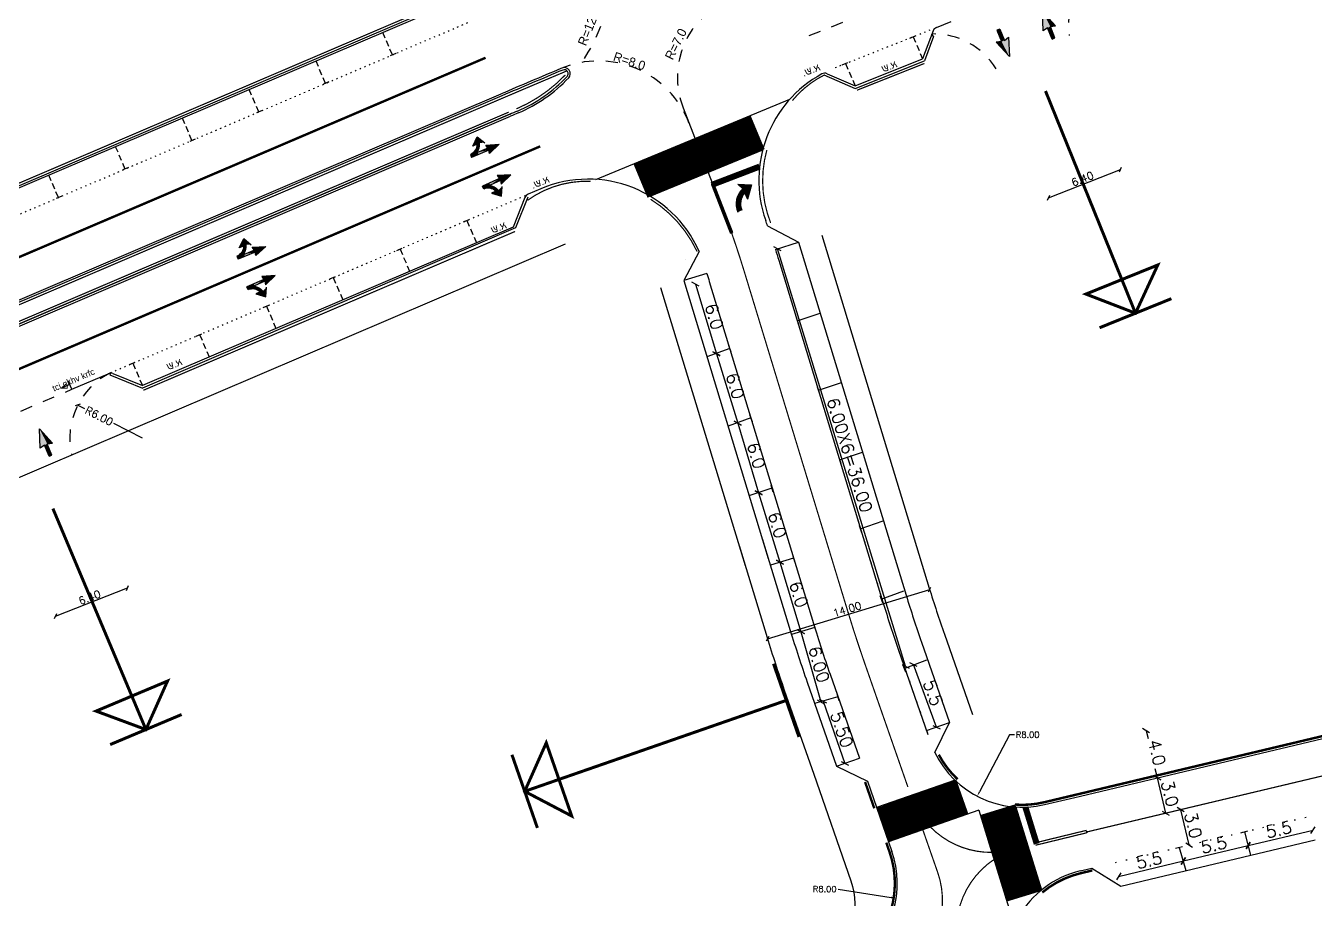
# Model space of a CAD drawing. Extents: x 183304 to 184528, y 666784 to 667526.
# Drawn here: x 184120 to 184226.5, y 667130.2 to 667202.4 of the extents above; entities that cross this region are included whole.
import ezdxf
from ezdxf.enums import TextEntityAlignment as Align

# ---------------------------------------------------------------- set-up
doc = ezdxf.new("R2010")
doc.units = 0
for name, pattern in [('1-1', [2, 1, -1]), ('DASHED', [0.75, 0.5, -0.25]), ('DOT2', [3.175, 0, -3.175]), ('zeva05_05', [1, 0.5, -0.5])]:
    doc.linetypes.add(name, pattern=pattern)
for name, color, linetype in [('816', 7, '1-1'), ('817', 140, '1-1'), ('818', 10, '1-1'), ('D-15', 20, '1-1'), ('D-D13', 7, 'Continuous'), ('D-Dim', 7, 'Continuous'), ('D-EV-INSIDE', 2, 'Continuous'), ('D-ev.sov.m', 1, '1-1'), ('d-gova', 152, 'Continuous'), ('d-han', 115, 'Continuous'), ('D-Kav-Parking', 9, 'DOT2'), ('D-MAAVAR', 7, 'Continuous'), ('D-Midraha', 220, 'Continuous'), ('D-Nativ', 7, '1-1'), ('D-Parking', 123, 'DASHED'), ('D-Road', 7, 'Continuous'), ('D-SEVA', 7, 'Continuous'), ('D-TEXT', 7, 'Continuous'), ('TR-TXT', 2, 'Continuous'), ('ZEVA-811', 8, 'zeva05_05')]:
    doc.layers.add(name, color=color, linetype=linetype)
doc.styles.add('0-Techno', font='0-techno')
doc.styles.add('DDIM', font='heb.shx')
doc.styles.add('mirym', font='mirym.shx')
doc.styles.add('r', font='romand')
doc.styles.add('ROMAND', font='romand')
doc.dimstyles.new('DDIM', dxfattribs={"dimscale": 1.35, "dimtxt": 0.75, "dimasz": 0.35, "dimexe": 0, "dimexo": 0.5, "dimgap": 0.15, "dimtad": 1, "dimdec": 1, "dimzin": 0, "dimdsep": 46, "dimtxsty": 'ROMAND', "dimblk1": 'OBLIQUE', "dimblk2": 'OBLIQUE', "dimsah": 1, "dimcen": 0.5, "dimse1": 1, "dimse2": 1, "dimadec": 0, "dimazin": 0, "dimtfac": 0.75, "dimtdec": 1, "dimtmove": 2, "dimatfit": 3, "dimldrblk": 'OBLIQUE', "dimfxl": 1, "dimtolj": 1, "dimtzin": 0, "dimarcsym": 0})
doc.dimstyles.new('RAD', dxfattribs={"dimtxt": 0.5, "dimasz": 0.4, "dimexe": 0.1, "dimexo": 0, "dimgap": 0.1, "dimtad": 1, "dimtih": 1, "dimtoh": 1, "dimzin": 0, "dimdsep": 46, "dimtxsty": 'r', "dimcen": 0.1, "dimdle": 0.3, "dimadec": 0, "dimazin": 0, "dimtfac": 0.466667, "dimtofl": 0, "dimtmove": 1, "dimatfit": 3, "dimfxl": 1, "dimtolj": 1, "dimtzin": 0, "dimarcsym": 0})
doc.dimstyles.new('tik', dxfattribs={"dimscale": 1.25, "dimtxt": 0.5, "dimasz": 0.25, "dimexe": 0, "dimexo": 0, "dimgap": 0.09, "dimtad": 1, "dimzin": 0, "dimdsep": 46, "dimtxsty": 'r', "dimblk1": 'OBLIQUE', "dimblk2": 'OBLIQUE', "dimsah": 1, "dimcen": 0.09, "dimse1": 1, "dimse2": 1, "dimclrd": 256, "dimclrt": 256, "dimadec": 0, "dimazin": 0, "dimtfac": 1, "dimtix": 1, "dimtmove": 2, "dimatfit": 3, "dimldrblk": 'OBLIQUE', "dimfxl": 1, "dimtolj": 1, "dimtzin": 0, "dimarcsym": 0})

# ---------------------------------------------------------------- blocks, each defined once
blk = doc.blocks.new('pk1')
for p, q in [((-0.3, 2), (0.3, 2)), ((0, 2), (0, 0))]:
    blk.add_line(p, q)
blk = doc.blocks.new('dd-13srr')
at = {"layer": 'D-D13'}
for p, q in [((0, 0), (-0.55, -1.5)), ((0.55, -1.5), (0, 0)), ((-0.55, -1.5), (-0.13, -1.4)), ((-0.13, -1.4), (-0.13, -3.6)), ((0.12, -1.4), (0.55, -1.5)), ((0.12, -1.4), (0.12, -2.72)), ((1.85, -2.02), (0.85, -1.5)), ((1.05, -2.95), (1.85, -2.02)), ((1.05, -2.4), (1.05, -2.95)), ((0.25, -3.6), (-0.13, -3.6))]:
    blk.add_line(p, q, dxfattribs=at)
blk.add_arc((1.55, -3.6), 1.3, 112.6199, 180, dxfattribs=at)
for points in [[(-0.13, -1.4), (-0.55, -1.5), (0, 0)], [(-0.13, -1.4), (0, 0), (0.12, -1.4)], [(0.12, -1.4), (0.55, -1.5), (0, 0)], [(-0.13, -3.6), (-0.13, -1.4), (0.12, -2.72)], [(0.12, -1.4), (0.12, -2.72), (-0.13, -1.4)], [(1.05, -2.02), (0.85, -1.5), (1.85, -2.02)], [(-0.13, -3.07), (-0.13, -2.72), (0.12, -2.72)], [(-0.13, -3.07), (0, -2.89), (0.01, -2.94)], [(-0.13, -3.07), (-0.05, -3.1), (0.01, -2.94)], [(-0.06, -3.13), (0.31, -3.21), (-0.01, -2.99)], [(-0.01, -2.99), (0.36, -3.08), (0.04, -2.87)], [(0.31, -3.21), (-0.01, -2.99), (0.36, -3.08)], [(0, -2.89), (0.06, -2.84), (0.12, -2.72)], [(0.01, -2.94), (0, -2.89), (0.06, -2.84)], [(0.04, -2.87), (0.42, -2.96), (0.12, -2.74)], [(0.36, -3.08), (0.04, -2.87), (0.42, -2.96)], [(0.12, -2.72), (0.13, -2.72), (0.06, -2.84)], [(0.12, -2.74), (0.49, -2.84), (0.23, -2.58)], [(0.42, -2.96), (0.12, -2.74), (0.49, -2.84)], [(0.23, -2.58), (0.58, -2.74), (0.34, -2.45)], [(0.49, -2.84), (0.23, -2.58), (0.58, -2.74)], [(0.34, -2.45), (0.69, -2.63), (0.49, -2.31)], [(0.58, -2.74), (0.34, -2.45), (0.69, -2.63)], [(0.49, -2.31), (0.78, -2.55), (0.61, -2.23)], [(0.69, -2.63), (0.49, -2.31), (0.78, -2.55)], [(0.61, -2.23), (0.87, -2.49), (0.73, -2.15)], [(0.78, -2.55), (0.61, -2.23), (0.87, -2.49)], [(0.73, -2.15), (0.98, -2.43), (0.89, -2.08)], [(0.87, -2.49), (0.73, -2.15), (0.98, -2.43)], [(0.89, -2.08), (1.05, -2.4), (0.97, -2.05)], [(0.98, -2.43), (0.89, -2.08), (1.05, -2.4)], [(0.97, -2.05), (1.05, -2.4), (1.05, -2.02)], [(1.05, -2.4), (1.85, -2.02), (1.05, -2.02)], [(1.05, -2.4), (1.05, -2.95), (1.85, -2.02)], [(-0.13, -3.07), (-0.05, -3.1), (-0.13, -3.26)], [(-0.1, -3.29), (-0.13, -3.26), (-0.05, -3.1)], [(-0.13, -3.37), (-0.1, -3.29), (-0.13, -3.26)], [(-0.13, -3.6), (-0.13, -3.37), (-0.1, -3.29)], [(-0.13, -3.6), (0.25, -3.5), (-0.12, -3.46)], [(-0.12, -3.46), (0.27, -3.4), (-0.1, -3.34)], [(0.25, -3.5), (-0.12, -3.46), (0.27, -3.4)], [(0.25, -3.6), (-0.13, -3.6), (0.25, -3.5)], [(-0.1, -3.34), (0.28, -3.31), (-0.08, -3.24)], [(0.27, -3.4), (-0.1, -3.34), (0.28, -3.31)], [(-0.08, -3.24), (0.31, -3.21), (-0.06, -3.13)], [(0.28, -3.31), (-0.08, -3.24), (0.31, -3.21)]]:
    blk.add_solid(points, dxfattribs=at)
blk = doc.blocks.new('DD-13SS')
at = {"layer": 'D-D13'}
for p, q in [((-0.55, -1.5), (0, 0)), ((0, 0), (0.55, -1.5)), ((-0.125, -1.4), (-0.55, -1.5)), ((-0.125, -2.4), (-0.125, -1.4)), ((0.125, -1.4), (0.55, -1.5)), ((0.125, -2.4), (0.125, -1.4)), ((-0.125, -2.4), (0.125, -2.4))]:
    blk.add_line(p, q, dxfattribs=at)
for points in [[(-0.125, -1.4), (-0.55, -1.5), (0, 0)], [(0.125, -1.4), (0, 0), (-0.125, -1.4)], [(0.55, -1.5), (0, 0), (0.125, -1.4)], [(-0.125, -2.4), (0.125, -1.4), (-0.125, -1.4)], [(0.125, -1.4), (-0.125, -2.4), (0.125, -2.4)]]:
    blk.add_solid(points, dxfattribs=at)
blk = doc.blocks.new('_Oblique')
at = {"color": 0, "linetype": 'ByBlock', "lineweight": -2}
blk.add_line((-0.5, -0.5), (0.5, 0.5), dxfattribs=at)
blk = doc.blocks.new('*D341')
at = {"layer": 'D-Dim', "lineweight": -2, "transparency": 16777216}
blk.add_line((184181.31, 667151.75), (184194.7, 667155.82), dxfattribs=at)
at = {"layer": 'DEFPOINTS', "color": 0, "transparency": 16777216}
for p in [(184193.97, 667158.22), (184194.7, 667155.82), (184180.58, 667154.14)]:
    blk.add_point(p, dxfattribs=at)
at = {"layer": 'D-Dim', "lineweight": -2, "transparency": 16777216, "xscale": 0.3125, "yscale": 0.3125, "zscale": 0.3125}
for p, rotation in [((184194.7, 667155.82), 16.91632841104565), ((184181.31, 667151.75), 196.9163284110457)]:
    blk.add_blockref('_Oblique', p, dxfattribs=dict(at, rotation=rotation))
at = {"layer": 'D-Dim', "transparency": 16777216, "insert": (184187.88, 667154.19), "char_height": 0.625, "attachment_point": 5, "rotation": 16.9163, "style": 'r'}
blk.add_mtext('\\A1;14.00', dxfattribs=at)
blk = doc.blocks.new('*D418')
at = {"layer": 'D-Dim', "color": 0, "lineweight": -2, "transparency": 16777216}
blk.add_line((184187.13, 667131.08), (184191.53, 667130.39), dxfattribs=at)
at = {"layer": 'D-Dim', "color": 0, "transparency": 16777216}
blk.add_solid([(184191.54, 667130.45), (184191.52, 667130.32), (184191.93, 667130.33)], dxfattribs=at)
at = {"layer": 'DEFPOINTS', "color": 0, "transparency": 16777216}
for p in [(184184.02, 667131.56), (184191.93, 667130.33)]:
    blk.add_point(p, dxfattribs=at)
at = {"layer": 'D-Dim', "color": 0, "transparency": 16777216, "insert": (184186.03, 667131.08), "char_height": 0.5, "attachment_point": 5, "style": 'r'}
blk.add_mtext('\\A1;R8.00', dxfattribs=at)
blk = doc.blocks.new('*D344')
at = {"layer": 'D-Dim', "color": 0, "lineweight": -2, "transparency": 16777216}
for p, q in [((184201.29, 667143.83), (184198.81, 667139.11)), ((184201.69, 667143.83), (184201.29, 667143.83))]:
    blk.add_line(p, q, dxfattribs=at)
at = {"layer": 'D-Dim', "color": 0, "transparency": 16777216}
blk.add_solid([(184198.75, 667139.14), (184198.87, 667139.08), (184198.62, 667138.75)], dxfattribs=at)
at = {"layer": 'DEFPOINTS', "color": 0, "transparency": 16777216}
for p in [(184202.34, 667145.84), (184198.62, 667138.75)]:
    blk.add_point(p, dxfattribs=at)
at = {"layer": 'D-Dim', "color": 0, "transparency": 16777216, "insert": (184202.79, 667143.83), "char_height": 0.5, "attachment_point": 5, "style": 'r'}
blk.add_mtext('\\A1;R8.00', dxfattribs=at)
blk = doc.blocks.new('*D348')
at = {"layer": 'D-Dim', "color": 0, "lineweight": -2, "transparency": 16777216}
blk.add_line((184210.3, 667132.13), (184215.65, 667133.4), dxfattribs=at)
at = {"layer": 'DEFPOINTS', "color": 0, "transparency": 16777216}
for p in [(184215.65, 667133.4), (184215.84, 667132.6), (184210.49, 667131.33)]:
    blk.add_point(p, dxfattribs=at)
at = {"layer": 'D-Dim', "color": 0, "lineweight": -2, "transparency": 16777216, "xscale": 0.4725, "yscale": 0.4725, "zscale": 0.4725}
for p, rotation in [((184215.65, 667133.4), 13.37444046250318), ((184210.3, 667132.13), 193.3744404625031)]:
    blk.add_blockref('_Oblique', p, dxfattribs=dict(at, rotation=rotation))
at = {"layer": 'D-Dim', "color": 0, "transparency": 16777216, "insert": (184212.81, 667133.46), "char_height": 1.012, "attachment_point": 5, "rotation": 13.3744, "style": 'ROMAND'}
blk.add_mtext('\\A1;5.5', dxfattribs=at)
blk = doc.blocks.new('*D349')
at = {"layer": 'D-Dim', "color": 0, "lineweight": -2, "transparency": 16777216}
blk.add_line((184215.65, 667133.4), (184221, 667134.68), dxfattribs=at)
at = {"layer": 'DEFPOINTS', "color": 0, "transparency": 16777216}
for p in [(184221, 667134.68), (184221, 667134.68), (184215.84, 667132.6)]:
    blk.add_point(p, dxfattribs=at)
at = {"layer": 'D-Dim', "color": 0, "lineweight": -2, "transparency": 16777216, "xscale": 0.4725, "yscale": 0.4725, "zscale": 0.4725}
for p, rotation in [((184221, 667134.68), 13.37444046180808), ((184215.65, 667133.4), 193.3744404618081)]:
    blk.add_blockref('_Oblique', p, dxfattribs=dict(at, rotation=rotation))
at = {"layer": 'D-Dim', "color": 0, "transparency": 16777216, "insert": (184218.17, 667134.73), "char_height": 1.012, "attachment_point": 5, "rotation": 13.3744, "style": 'ROMAND'}
blk.add_mtext('\\A1;5.5', dxfattribs=at)
blk = doc.blocks.new('*D350')
at = {"layer": 'D-Dim', "color": 0, "lineweight": -2, "transparency": 16777216}
blk.add_line((184221, 667134.68), (184226.36, 667135.95), dxfattribs=at)
at = {"layer": 'DEFPOINTS', "color": 0, "transparency": 16777216}
for p in [(184226.36, 667135.95), (184226.36, 667135.95), (184221, 667134.68)]:
    blk.add_point(p, dxfattribs=at)
at = {"layer": 'D-Dim', "color": 0, "lineweight": -2, "transparency": 16777216, "xscale": 0.4725, "yscale": 0.4725, "zscale": 0.4725}
for p, rotation in [((184226.36, 667135.95), 13.37444046180808), ((184221, 667134.68), 193.3744404618081)]:
    blk.add_blockref('_Oblique', p, dxfattribs=dict(at, rotation=rotation))
at = {"layer": 'D-Dim', "color": 0, "transparency": 16777216, "insert": (184223.52, 667136), "char_height": 1.012, "attachment_point": 5, "rotation": 13.3744, "style": 'ROMAND'}
blk.add_mtext('\\A1;5.5', dxfattribs=at)
blk = doc.blocks.new('*D351')
at = {"layer": 'D-Dim', "color": 0, "lineweight": -2, "transparency": 16777216}
blk.add_line((184216.13, 667134.73), (184215.43, 667137.64), dxfattribs=at)
at = {"layer": 'DEFPOINTS', "color": 0, "transparency": 16777216}
for p in [(184214.69, 667137.47), (184215.43, 667137.64), (184215.38, 667134.55)]:
    blk.add_point(p, dxfattribs=at)
at = {"layer": 'D-Dim', "color": 0, "lineweight": -2, "transparency": 16777216, "xscale": 0.4725, "yscale": 0.4725, "zscale": 0.4725}
for p, rotation in [((184215.43, 667137.64), 103.3744404621938), ((184216.13, 667134.73), 283.3744404621938)]:
    blk.add_blockref('_Oblique', p, dxfattribs=dict(at, rotation=rotation))
at = {"layer": 'D-Dim', "color": 0, "transparency": 16777216, "insert": (184216.47, 667136.35), "char_height": 1.012, "attachment_point": 5, "rotation": 283.3744, "style": 'ROMAND'}
blk.add_mtext('\\A1;3.0', dxfattribs=at)
blk = doc.blocks.new('*D420')
at = {"layer": 'D-Dim', "color": 0, "lineweight": -2, "transparency": 16777216}
blk.add_line((184214.19, 667137.35), (184213.5, 667140.27), dxfattribs=at)
at = {"layer": 'DEFPOINTS', "color": 0, "transparency": 16777216}
for p in [(184213.5, 667140.27), (184213.5, 667140.27), (184217.73, 667138.19)]:
    blk.add_point(p, dxfattribs=at)
at = {"layer": 'D-Dim', "color": 0, "lineweight": -2, "transparency": 16777216, "xscale": 0.4725, "yscale": 0.4725, "zscale": 0.4725}
for p, rotation in [((184213.5, 667140.27), 103.3744404621938), ((184214.19, 667137.35), 283.3744404621938)]:
    blk.add_blockref('_Oblique', p, dxfattribs=dict(at, rotation=rotation))
at = {"layer": 'D-Dim', "color": 0, "transparency": 16777216, "insert": (184214.54, 667138.97), "char_height": 1.012, "attachment_point": 5, "rotation": 283.3744, "style": 'ROMAND'}
blk.add_mtext('\\A1;3.0', dxfattribs=at)
blk = doc.blocks.new('*D353')
at = {"layer": 'D-Dim', "color": 0, "lineweight": -2, "transparency": 16777216}
for p, q in [((184387.57, 667151.14), (184384.86, 667147.53)), ((184390.62, 667151.14), (184387.57, 667151.14)), ((184201.61, 666903.15), (184201.81, 666903.15)), ((184201.71, 666903.05), (184201.71, 666903.25))]:
    blk.add_line(p, q, dxfattribs=at)
at = {"layer": 'D-Dim', "color": 0, "transparency": 16777216}
blk.add_solid([(184384.81, 667147.57), (184384.92, 667147.49), (184384.62, 667147.21)], dxfattribs=at)
at = {"layer": 'DEFPOINTS', "color": 0, "transparency": 16777216}
for p in [(184384.62, 667147.21), (184201.71, 666903.15)]:
    blk.add_point(p, dxfattribs=at)
at = {"layer": 'D-Dim', "color": 0, "transparency": 16777216, "insert": (184389.15, 667151.49), "char_height": 0.5, "attachment_point": 5, "style": 'r'}
blk.add_mtext('\\A1;R305.00', dxfattribs=at)
blk = doc.blocks.new('*D428')
at = {"layer": 'D-Dim', "color": 0, "lineweight": -2, "transparency": 16777216}
blk.add_line((184178.85, 667169.56), (184180.56, 667163.81), dxfattribs=at)
at = {"layer": 'DEFPOINTS', "color": 0, "transparency": 16777216}
for p in [(184178.05, 667169.32), (184179.76, 667163.57), (184180.56, 667163.81)]:
    blk.add_point(p, dxfattribs=at)
at = {"layer": 'D-Dim', "color": 0, "lineweight": -2, "transparency": 16777216, "xscale": 0.4725, "yscale": 0.4725, "zscale": 0.4725}
for p, rotation in [((184178.85, 667169.56), 106.6076306896339), ((184180.56, 667163.81), 286.6076306896339)]:
    blk.add_blockref('_Oblique', p, dxfattribs=dict(at, rotation=rotation))
at = {"layer": 'D-Dim', "color": 0, "transparency": 16777216, "insert": (184180.38, 667166.89), "char_height": 1.012, "attachment_point": 5, "rotation": 286.6076, "style": 'ROMAND'}
blk.add_mtext('\\A1;6.0', dxfattribs=at)
blk = doc.blocks.new('*D429')
at = {"layer": 'D-Dim', "color": 0, "lineweight": -2, "transparency": 16777216}
blk.add_line((184180.57, 667163.82), (184182.32, 667158.08), dxfattribs=at)
at = {"layer": 'DEFPOINTS', "color": 0, "transparency": 16777216}
for p in [(184179.76, 667163.57), (184181.51, 667157.83), (184182.32, 667158.08)]:
    blk.add_point(p, dxfattribs=at)
at = {"layer": 'D-Dim', "color": 0, "lineweight": -2, "transparency": 16777216, "xscale": 0.4725, "yscale": 0.4725, "zscale": 0.4725}
for p, rotation in [((184180.57, 667163.82), 106.9366059755781), ((184182.32, 667158.08), 286.9366059755781)]:
    blk.add_blockref('_Oblique', p, dxfattribs=dict(at, rotation=rotation))
at = {"layer": 'D-Dim', "color": 0, "transparency": 16777216, "insert": (184182.12, 667161.15), "char_height": 1.012, "attachment_point": 5, "rotation": 286.9366, "style": 'ROMAND'}
blk.add_mtext('\\A1;6.0', dxfattribs=at)
blk = doc.blocks.new('*D430')
at = {"layer": 'D-Dim', "color": 0, "lineweight": -2, "transparency": 16777216}
blk.add_line((184182.33, 667158.08), (184184.07, 667152.34), dxfattribs=at)
at = {"layer": 'DEFPOINTS', "color": 0, "transparency": 16777216}
for p in [(184181.54, 667157.84), (184183.29, 667152.1), (184184.07, 667152.34)]:
    blk.add_point(p, dxfattribs=at)
at = {"layer": 'D-Dim', "color": 0, "lineweight": -2, "transparency": 16777216, "xscale": 0.4725, "yscale": 0.4725, "zscale": 0.4725}
for p, rotation in [((184182.33, 667158.08), 106.9419293024538), ((184184.07, 667152.34), 286.9419293024538)]:
    blk.add_blockref('_Oblique', p, dxfattribs=dict(at, rotation=rotation))
at = {"layer": 'D-Dim', "color": 0, "transparency": 16777216, "insert": (184183.88, 667155.42), "char_height": 1.012, "attachment_point": 5, "rotation": 286.9419, "style": 'ROMAND'}
blk.add_mtext('\\A1;6.0', dxfattribs=at)
blk = doc.blocks.new('*D369')
at = {"layer": 'D-Dim', "color": 0, "lineweight": -2, "transparency": 16777216}
blk.add_line((184184.06, 667152.33), (184185.7, 667146.55), dxfattribs=at)
at = {"layer": 'DEFPOINTS', "color": 0, "transparency": 16777216}
for p in [(184183.88, 667152.29), (184185.52, 667146.51), (184185.7, 667146.55)]:
    blk.add_point(p, dxfattribs=at)
at = {"layer": 'D-Dim', "color": 0, "lineweight": -2, "transparency": 16777216, "xscale": 0.4725, "yscale": 0.4725, "zscale": 0.4725}
for p, rotation in [((184184.06, 667152.33), 105.845761145993), ((184185.7, 667146.55), 285.8457611459929)]:
    blk.add_blockref('_Oblique', p, dxfattribs=dict(at, rotation=rotation))
at = {"layer": 'D-Dim', "color": 0, "transparency": 16777216, "insert": (184185.56, 667149.64), "char_height": 1.012, "attachment_point": 5, "rotation": 285.8458, "style": 'ROMAND'}
blk.add_mtext('\\A1;6.00', dxfattribs=at)
blk = doc.blocks.new('*D431')
at = {"layer": 'D-Dim', "color": 0, "lineweight": -2, "transparency": 16777216}
blk.add_line((184192.71, 667149.48), (184182.13, 667183.97), dxfattribs=at)
at = {"layer": 'DEFPOINTS', "color": 0, "transparency": 16777216}
for p in [(184182.13, 667183.97), (184183.88, 667184.5), (184194.46, 667150.02)]:
    blk.add_point(p, dxfattribs=at)
at = {"layer": 'D-Dim', "color": 0, "lineweight": -2, "transparency": 16777216, "xscale": 0.4725, "yscale": 0.4725, "zscale": 0.4725}
for p, rotation in [((184182.13, 667183.97), 107.0527326511671), ((184192.71, 667149.48), 287.0527326511672)]:
    blk.add_blockref('_Oblique', p, dxfattribs=dict(at, rotation=rotation))
at = {"layer": 'D-Dim', "color": 0, "transparency": 16777216, "insert": (184188.09, 667166.93), "char_height": 1.0125, "attachment_point": 5, "rotation": 287.0527, "style": 'ROMAND'}
blk.add_mtext('\\A1;6.00X6=36.00', dxfattribs=at)
blk = doc.blocks.new('*D441')
at = {"layer": 'D-Dim', "color": 0, "lineweight": -2, "transparency": 16777216}
blk.add_line((184185.89, 667146.59), (184187.68, 667141.46), dxfattribs=at)
at = {"layer": 'DEFPOINTS', "color": 0, "transparency": 16777216}
for p in [(184186.18, 667146.7), (184187.68, 667141.46), (184187.97, 667141.56)]:
    blk.add_point(p, dxfattribs=at)
at = {"layer": 'D-Dim', "color": 0, "lineweight": -2, "transparency": 16777216, "xscale": 0.4725, "yscale": 0.4725, "zscale": 0.4725}
for p, rotation in [((184185.89, 667146.59), 109.2335563371326), ((184187.68, 667141.46), 289.2335563371326)]:
    blk.add_blockref('_Oblique', p, dxfattribs=dict(at, rotation=rotation))
at = {"layer": 'D-Dim', "color": 0, "transparency": 16777216, "insert": (184187.45, 667144.26), "char_height": 1.012, "attachment_point": 5, "rotation": 289.2336, "style": 'ROMAND'}
blk.add_mtext('\\A1;5.50', dxfattribs=at)
blk = doc.blocks.new('*D442')
at = {"layer": 'D-Dim', "color": 0, "lineweight": -2, "transparency": 16777216}
blk.add_line((184195.25, 667144.45), (184193.37, 667149.62), dxfattribs=at)
at = {"layer": 'DEFPOINTS', "color": 0, "transparency": 16777216}
for p in [(184193.37, 667149.62), (184194.46, 667150.02), (184196.33, 667144.85)]:
    blk.add_point(p, dxfattribs=at)
at = {"layer": 'D-Dim', "color": 0, "lineweight": -2, "transparency": 16777216, "xscale": 0.4725, "yscale": 0.4725, "zscale": 0.4725}
for p, rotation in [((184193.37, 667149.62), 109.9572336467333), ((184195.25, 667144.45), 289.9572336467332)]:
    blk.add_blockref('_Oblique', p, dxfattribs=dict(at, rotation=rotation))
at = {"layer": 'D-Dim', "color": 0, "transparency": 16777216, "insert": (184194.98, 667147.28), "char_height": 1.012, "attachment_point": 5, "rotation": 289.9572, "style": 'ROMAND'}
blk.add_mtext('\\A1;5.5', dxfattribs=at)
blk = doc.blocks.new('*D416')
at = {"layer": 'D-Dim', "color": 0, "lineweight": -2, "transparency": 16777216}
for p, q in [((184212.57, 667144.16), (184212.73, 667143.51)), ((184213.5, 667140.27), (184213.32, 667141))]:
    blk.add_line(p, q, dxfattribs=at)
at = {"layer": 'DEFPOINTS', "color": 0, "transparency": 16777216}
for p in [(184212.54, 667144.15), (184212.57, 667144.16), (184213.46, 667140.26)]:
    blk.add_point(p, dxfattribs=at)
at = {"layer": 'D-Dim', "color": 0, "lineweight": -2, "transparency": 16777216, "xscale": 0.4725, "yscale": 0.4725, "zscale": 0.4725}
for p, rotation in [((184212.57, 667144.16), 103.3744404622137), ((184213.5, 667140.27), 283.3744404622136)]:
    blk.add_blockref('_Oblique', p, dxfattribs=dict(at, rotation=rotation))
at = {"layer": 'D-Dim', "color": 0, "transparency": 16777216, "insert": (184213.47, 667142.36), "char_height": 1.012, "attachment_point": 5, "rotation": 283.3744, "style": 'ROMAND'}
blk.add_mtext('\\A1;4.0', dxfattribs=at)
blk = doc.blocks.new('*D472')
at = {"layer": 'D-Dim', "lineweight": -2, "transparency": 16777216}
blk.add_line((184122.49, 667153.61), (184128.45, 667155.95), dxfattribs=at)
at = {"layer": 'DEFPOINTS', "color": 0, "transparency": 16777216}
for p in [(184128.45, 667155.95), (184128.45, 667155.95), (184122.49, 667153.61)]:
    blk.add_point(p, dxfattribs=at)
at = {"layer": 'D-Dim', "lineweight": -2, "transparency": 16777216, "xscale": 0.3125, "yscale": 0.3125, "zscale": 0.3125}
for p, rotation in [((184128.45, 667155.95), 21.4994942068436), ((184122.49, 667153.61), 201.4994942068436)]:
    blk.add_blockref('_Oblique', p, dxfattribs=dict(at, rotation=rotation))
at = {"layer": 'D-Dim', "transparency": 16777216, "insert": (184125.32, 667155.17), "char_height": 0.625, "attachment_point": 5, "rotation": 21.4995, "style": 'r'}
blk.add_mtext('\\A1;6.40', dxfattribs=at)
blk = doc.blocks.new('*D474')
at = {"layer": 'D-Dim', "lineweight": -2, "transparency": 16777216}
blk.add_line((184204.5, 667188.17), (184210.45, 667190.52), dxfattribs=at)
at = {"layer": 'DEFPOINTS', "color": 0, "transparency": 16777216}
for p in [(184210.45, 667190.52), (184210.45, 667190.52), (184204.5, 667188.17)]:
    blk.add_point(p, dxfattribs=at)
at = {"layer": 'D-Dim', "lineweight": -2, "transparency": 16777216, "xscale": 0.3125, "yscale": 0.3125, "zscale": 0.3125}
for p, rotation in [((184210.45, 667190.52), 21.4994942068436), ((184204.5, 667188.17), 201.4994942068436)]:
    blk.add_blockref('_Oblique', p, dxfattribs=dict(at, rotation=rotation))
at = {"layer": 'D-Dim', "transparency": 16777216, "insert": (184207.32, 667189.74), "char_height": 0.625, "attachment_point": 5, "rotation": 21.4995, "style": 'r'}
blk.add_mtext('\\A1;6.40', dxfattribs=at)
blk = doc.blocks.new('*D481')
at = {"layer": 'D-Dim', "lineweight": -2, "transparency": 16777216}
for p, q in [((184124.34, 667171.06), (184124.9, 667170.77)), ((184129.68, 667168.33), (184127.33, 667169.53))]:
    blk.add_line(p, q, dxfattribs=at)
at = {"layer": 'DEFPOINTS', "color": 0, "transparency": 16777216}
for p in [(184124.34, 667171.06), (184129.68, 667168.33)]:
    blk.add_point(p, dxfattribs=at)
at = {"layer": 'D-Dim', "lineweight": -2, "transparency": 16777216, "xscale": 0.3125, "yscale": 0.3125, "zscale": 0.3125, "rotation": 153.0031338435498}
blk.add_blockref('_Oblique', (184124.34, 667171.06), dxfattribs=at)
at = {"layer": 'D-Dim', "transparency": 16777216, "insert": (184126.11, 667170.15), "char_height": 0.625, "attachment_point": 5, "rotation": 333.0031, "style": 'r'}
blk.add_mtext('\\A1;R6.00', dxfattribs=at)
blk = doc.blocks.new('DD-13RR')
at = {"layer": 'D-D13'}
for p, q in [((0, 0), (0.2, -0.52)), ((0, 0), (1, -0.53)), ((1, -0.53), (0.2, -1.45)), ((0.2, -0.9), (0.2, -1.45))]:
    blk.add_line(p, q, dxfattribs=at)
for centre, radius, start in [((0.68, -2.1), 1.65, 106.731), ((0.7, -2.1), 1.3, 112.6199)]:
    blk.add_arc(centre, radius, start, 180, dxfattribs=at)
for points in [[(0.2, -0.52), (0, 0), (1, -0.53)], [(-0.62, -1.08), (-0.27, -1.24), (-0.51, -0.95)], [(-0.51, -0.95), (-0.16, -1.13), (-0.36, -0.81)], [(-0.27, -1.24), (-0.51, -0.95), (-0.16, -1.13)], [(-0.36, -0.81), (-0.07, -1.05), (-0.24, -0.73)], [(-0.16, -1.13), (-0.36, -0.81), (-0.07, -1.05)], [(-0.24, -0.73), (0.02, -0.99), (-0.12, -0.65)], [(-0.07, -1.05), (-0.24, -0.73), (0.02, -0.99)], [(-0.12, -0.65), (0.13, -0.93), (0.04, -0.58)], [(0.02, -0.99), (-0.12, -0.65), (0.13, -0.93)], [(0.04, -0.58), (0.2, -0.9), (0.12, -0.55)], [(0.13, -0.93), (0.04, -0.58), (0.2, -0.9)], [(0.12, -0.55), (0.2, -0.9), (0.2, -0.52)], [(0.2, -0.9), (1, -0.53), (0.2, -0.52)], [(0.2, -0.9), (0.2, -1.45), (1, -0.53)], [(-0.97, -1.96), (-0.58, -1.9), (-0.95, -1.84)], [(-0.6, -2), (-0.97, -1.96), (-0.58, -1.9)], [(-0.97, -2.1), (-0.6, -2), (-0.97, -1.96)], [(-0.6, -2.1), (-0.97, -2.1), (-0.6, -2)], [(-0.95, -1.84), (-0.57, -1.81), (-0.93, -1.74)], [(-0.58, -1.9), (-0.95, -1.84), (-0.57, -1.81)], [(-0.93, -1.74), (-0.54, -1.71), (-0.91, -1.63)], [(-0.57, -1.81), (-0.93, -1.74), (-0.54, -1.71)], [(-0.91, -1.63), (-0.54, -1.71), (-0.86, -1.49)], [(-0.86, -1.49), (-0.49, -1.58), (-0.81, -1.37)], [(-0.54, -1.71), (-0.86, -1.49), (-0.49, -1.58)], [(-0.81, -1.37), (-0.43, -1.46), (-0.73, -1.24)], [(-0.49, -1.58), (-0.81, -1.37), (-0.43, -1.46)], [(-0.73, -1.24), (-0.36, -1.34), (-0.62, -1.08)], [(-0.43, -1.46), (-0.73, -1.24), (-0.36, -1.34)], [(-0.36, -1.34), (-0.62, -1.08), (-0.27, -1.24)]]:
    blk.add_solid(points, dxfattribs=at)
blk = doc.blocks.new('*D529')
at = {"layer": 'D-Dim', "lineweight": -2, "transparency": 16777216}
blk.add_line((184204.5, 667188.17), (184210.45, 667190.52), dxfattribs=at)
at = {"layer": 'DEFPOINTS', "color": 0, "transparency": 16777216}
for p in [(184210.45, 667190.52), (184210.45, 667190.52), (184204.5, 667188.17)]:
    blk.add_point(p, dxfattribs=at)
at = {"layer": 'D-Dim', "lineweight": -2, "transparency": 16777216, "xscale": 0.3125, "yscale": 0.3125, "zscale": 0.3125}
for p, rotation in [((184210.45, 667190.52), 21.49949420674812), ((184204.5, 667188.17), 201.4994942067481)]:
    blk.add_blockref('_Oblique', p, dxfattribs=dict(at, rotation=rotation))
at = {"layer": 'D-Dim', "transparency": 16777216, "insert": (184207.32, 667189.74), "char_height": 0.625, "attachment_point": 5, "rotation": 21.4995, "style": 'r'}
blk.add_mtext('\\A1;6.40', dxfattribs=at)
blk = doc.blocks.new('*D540')
at = {"layer": 'D-Dim', "color": 0, "lineweight": -2, "transparency": 16777216}
blk.add_line((184175.36, 667181.04), (184177.08, 667175.29), dxfattribs=at)
at = {"layer": 'DEFPOINTS', "color": 0, "transparency": 16777216}
for p in [(184174.57, 667180.8), (184177.08, 667175.29), (184176.28, 667175.05)]:
    blk.add_point(p, dxfattribs=at)
at = {"layer": 'D-Dim', "color": 0, "lineweight": -2, "transparency": 16777216, "xscale": 0.4725, "yscale": 0.4725, "zscale": 0.4725}
for p, rotation in [((184175.36, 667181.04), 106.6076306896339), ((184177.08, 667175.29), 286.6076306896339)]:
    blk.add_blockref('_Oblique', p, dxfattribs=dict(at, rotation=rotation))
at = {"layer": 'D-Dim', "color": 0, "transparency": 16777216, "insert": (184176.9, 667178.37), "char_height": 1.012, "attachment_point": 5, "rotation": 286.6076, "style": 'ROMAND'}
blk.add_mtext('\\A1;6.0', dxfattribs=at)
blk = doc.blocks.new('*D539')
at = {"layer": 'D-Dim', "color": 0, "lineweight": -2, "transparency": 16777216}
blk.add_line((184177.09, 667175.3), (184178.84, 667169.56), dxfattribs=at)
at = {"layer": 'DEFPOINTS', "color": 0, "transparency": 16777216}
for p in [(184176.28, 667175.05), (184178.03, 667169.31), (184178.84, 667169.56)]:
    blk.add_point(p, dxfattribs=at)
at = {"layer": 'D-Dim', "color": 0, "lineweight": -2, "transparency": 16777216, "xscale": 0.4725, "yscale": 0.4725, "zscale": 0.4725}
for p, rotation in [((184177.09, 667175.3), 106.9366059755781), ((184178.84, 667169.56), 286.9366059755781)]:
    blk.add_blockref('_Oblique', p, dxfattribs=dict(at, rotation=rotation))
at = {"layer": 'D-Dim', "color": 0, "transparency": 16777216, "insert": (184178.64, 667172.64), "char_height": 1.012, "attachment_point": 5, "rotation": 286.9366, "style": 'ROMAND'}
blk.add_mtext('\\A1;6.0', dxfattribs=at)
blk = doc.blocks.new('degel')
for p, q in [((0, 1.5), (0, 0)), ((0, 0.75), (1.5, 0.75)), ((1.5, 0.75), (0.56, 1.09)), ((1.5, 0.75), (0.56, 0.41))]:
    blk.add_line(p, q)

msp = doc.modelspace()

# ---------------------------------------------------------------- linework, layer by layer
at = {"layer": '816', "const_width": 0.1}
for points in [[(184164.75, 667198.668, 0.0014407), (184159.441, 667196.417), (184042.715, 667146.53)], [(184160.572, 667195.53, 0.1025474), (184164.615, 667198.341)]]:
    msp.add_lwpolyline(points, format="xyb", dxfattribs=at)
msp.add_lwpolyline([(184159.936, 667195.258), (184043.21, 667145.371)], dxfattribs=at)
at = {"layer": '817', "const_width": 0.1}
for points in [[(184155.049, 667204.589), (184055.244, 667161.933)], [(184188.689, 667197.063), (184194.265, 667199.278)], [(184160.453, 667185.398), (184129.755, 667172.279)]]:
    msp.add_lwpolyline(points, dxfattribs=at)
at = {"layer": '818', "const_width": 0.1}
for points in [[(184186.044, 667198.349, 0.1069338), (184183.355, 667196.209, 0.1056569)], [(184181.249, 667192.128, 0.1630525), (184181.564, 667186.106)], [(184166.687, 667189.541, 0.1678362), (184161.49, 667187.977)], [(184175.494, 667183.732, 0.1439472), (184171.652, 667188.059, 0.1651516)]]:
    msp.add_lwpolyline(points, format="xyb", dxfattribs=at)
at = {"layer": 'D-15', "const_width": 0.2, "flags": 128}
for points in [[(184201.751, 667138.061, 0.0774572), (184204.146, 667138.25), (184206.651, 667138.846), (184245.273, 667148.029, 0.0759375), (184263.13, 667155.265)], [(184195.451, 667142.182, 0.0824445), (184197.003, 667140.152, 0.0824445)], [(184191.112, 667134.919), (184191.386, 667134.132, -0.1826214), (184191.245, 667128.62)], [(184208.131, 667132.619), (184207.178, 667132.393, 0.1156906), (184203.993, 667130.799, 0.1156906)]]:
    msp.add_lwpolyline(points, format="xyb", dxfattribs=at)
msp.add_lwpolyline([(184189.364, 667139.928), (184190.123, 667137.752)], dxfattribs=at)
at = {"layer": 'D-Dim'}
msp.add_line((184195.262, 667202.255), (184196.471, 667202.736), dxfattribs=at)
for centre, radius, start, end in [((184195.446, 667201.79), 0.5, 111.66526, 159.61943), ((184190.588, 667189.639), 10, 118.68082, 199.39539), ((184186.029, 667197.974), 0.5, 66.66313, 118.68082), ((184166.501, 667179.718), 10, 23.75956, 113.14128), ((184127.055, 667173.191), 0.5, 68.14128, 113.14128)]:
    msp.add_arc(centre, radius, start, end, dxfattribs=at)
at = {"layer": 'D-EV-INSIDE'}
for p, q in [((184195.024, 667201.514), (184194.274, 667199.496)), ((184188.538, 667197.218), (184194.274, 667199.496)), ((184185.946, 667198.336), (184188.538, 667197.218)), ((184159.362, 667196.601), (184042.636, 667146.714)), ((184043.289, 667145.187), (184160.014, 667195.075)), ((184160.014, 667195.075), (184043.289, 667145.187)), ((184126.978, 667173.545), (184129.677, 667172.462))]:
    msp.add_line(p, q, dxfattribs=at)
msp.add_lwpolyline([(184163.505, 667211.96, -0.4074536), (184160.366, 667204.44), (184157.694, 667203.305), (184155.051, 667204.372), (184055.398, 667161.782), (184054.337, 667159.153), (184050.136, 667157.358, -0.426964), (184030.432, 667165.763)], format="xyb", dxfattribs=at)
msp.add_lwpolyline([(184161.503, 667188.239), (184160.481, 667185.692), (184129.677, 667172.462)], dxfattribs=at)
for centre, radius, start, end in [((184552.688, 666276.299), 1000.83, 112.828466, 113.14128), ((184164.52, 667198.431), 0.33, 316.52188, 112.82847), ((184155.813, 667206.687), 12.33, 293.10161, 316.52188), ((184552.688, 666276.299), 999.17, 113.101613, 113.14128)]:
    msp.add_arc(centre, radius, start, end, dxfattribs=at)
at = {"layer": 'D-ev.sov.m'}
msp.add_line((184114.127, 667168.209), (184123.843, 667172.362), dxfattribs=at)
for centre, start, end in [((184212.147, 667202.507), 111.66313, 188.94018), ((184195.047, 667195.714), 31.2572, 91.55627), ((184129.683, 667168.333), 116.00338, 193.54721)]:
    msp.add_arc(centre, 6, start, end, dxfattribs=at)
at = {"layer": 'd-gova', "const_width": 0.25, "flags": 128}
for points in [[(184204.264, 667197.001), (184211.695, 667178.648)], [(184208.729, 667177.447), (184214.661, 667179.849)], [(184122.287, 667162.508), (184129.968, 667144.258)], [(184182.852, 667146.666), (184161.25, 667139.153)], [(184127.018, 667143.017), (184132.917, 667145.499)], [(184160.198, 667142.175), (184162.301, 667136.13)]]:
    msp.add_lwpolyline(points, dxfattribs=at)
at = {"layer": 'd-gova', "flags": 128}
for points in [[(184207.603, 667180.228, 0.25, 0.25, 0), (184211.695, 667178.648, 0.25, 0.25, 0), (184213.535, 667182.629, 0.25, 0.25, 0), (184207.603, 667180.228, 0, 0, 0)], [(184125.854, 667145.782, 0.25, 0.25, 0), (184129.968, 667144.258, 0.25, 0.25, 0), (184131.753, 667148.264, 0.25, 0.25, 0), (184125.854, 667145.782, 0, 0, 0)], [(184163.032, 667143.16, 0.25, 0.25, 0), (184161.25, 667139.153, 0.25, 0.25, 0), (184165.134, 667137.116, 0.25, 0.25, 0), (184163.032, 667143.16, 0, 0, 0)]]:
    msp.add_lwpolyline(points, format="xyseb", dxfattribs=at)
at = {"layer": 'd-gova', "const_width": 0.25, "elevation": 10.5, "flags": 128}
msp.add_lwpolyline([(184181.801, 667149.689), (184183.903, 667143.644)], dxfattribs=at)
at = {"layer": 'd-han'}
for p, q in [((184178.246, 667185.247), (184178.433, 667185.319)), ((184181.959, 667183.919), (184183.877, 667184.503)), ((184176.291, 667181.941), (184174.381, 667181.36)), ((184194.444, 667144.188), (184196.332, 667144.847)), ((184187.006, 667141.223), (184188.894, 667141.882))]:
    msp.add_line(p, q, dxfattribs=at)
at = {"layer": 'd-han', "flags": 128}
for points in [[(184181.959, 667183.919, -0.0029171), (184182.239, 667183.016), (184190.84, 667154.771, 0.0100227), (184192.135, 667150.808), (184194.559, 667143.859)], [(184176.291, 667181.941, -0.0023487), (184176.499, 667181.268), (184183.286, 667158.983)], [(184183.286, 667158.983), (184185.101, 667153.023, 0.0100227), (184186.47, 667148.831), (184188.894, 667141.882)]]:
    msp.add_lwpolyline(points, format="xyb", dxfattribs=at)
at = {"layer": 'D-Kav-Parking', "ltscale": 0.1}
for p, q in [((184055.103, 667159.296), (184156.741, 667202.734)), ((184186.897, 667198.933), (184195.055, 667202.174)), ((184127.049, 667173.732), (184161.306, 667188.373))]:
    msp.add_line(p, q, dxfattribs=at)
at = {"layer": 'D-Kav-Parking', "ltscale": 0.25}
for p, q in [((184188.526, 667162.371), (184190.84, 667154.771)), ((184192.135, 667150.808), (184194.559, 667143.859)), ((184210.031, 667133.276), (184226.083, 667137.093))]:
    msp.add_line(p, q, dxfattribs=at)
msp.add_arc((184290.33, 667185.067), 104, 196.93661, 199.23356, dxfattribs=at)
at = {"layer": 'D-MAAVAR'}
for p, q in [((184167.128, 667189.699), (184183.149, 667196.322)), ((184174.336, 667195.604), (184178.339, 667185.283)), ((184171.62, 667188.309), (184180.908, 667192.15)), ((184196.79, 667140.078), (184190.312, 667137.818)), ((184198.758, 667137.587), (184191.3, 667134.985)), ((184198.758, 667137.587), (184201.689, 667128.091)), ((184201.814, 667137.856), (184203.929, 667131.006)), ((184207.635, 667135.929), (184207.682, 667135.734))]:
    msp.add_line(p, q, dxfattribs=at)
at = {"layer": 'D-MAAVAR', "flags": 128}
for points, const_width in [([(184176.694, 667189.245), (184180.651, 667190.761)], 0.5), ([(184176.666, 667189.321), (184178.246, 667185.247)], 0.1), ([(184176.852, 667189.394), (184178.433, 667185.319)], 0.1), ([(184202.603, 667137.843), (184203.537, 667134.816)], 0.5)]:
    msp.add_lwpolyline(points, dxfattribs=dict(at, const_width=const_width))
at = {"layer": 'D-Midraha', "ltscale": 0.5}
msp.add_line((184164.601, 667184.344), (184056.491, 667138.139), dxfattribs=at)
at = {"layer": 'D-Nativ'}
msp.add_line((184184.744, 667201.575), (184279.431, 667239.185), dxfattribs=at)
at = {"layer": 'D-Nativ', "flags": 128}
for points, const_width in [([(184158.018, 667199.746), (184091.133, 667171.16)], 0.2), ([(184227.294, 667140.465), (184207.666, 667135.798)], 0.1)]:
    msp.add_lwpolyline(points, dxfattribs=dict(at, const_width=const_width))
for points, const_width in [([(184162.53, 667192.429, 0.0003197), (184161.358, 667191.93), (184048.002, 667143.483)], 0.2), ([(184178.339, 667185.283, -0.0105965), (184179.369, 667182.142), (184187.971, 667153.897, 0.0100227), (184189.302, 667149.819), (184192.898, 667139.514)], 0.1), ([(184194.133, 667135.973), (184195.362, 667132.45, -0.3431861), (184192.613, 667124.305)], 0.1), ([(184194.771, 667136.196, 0.2035122), (184199.83, 667134.112)], 0.1), ([(184200.011, 667133.526, 0.3280712), (184197.189, 667125.728, 0.0081555), (184199.005, 667119.92, 0.0081555)], 0.1)]:
    msp.add_lwpolyline(points, format="xyb", dxfattribs=dict(at, const_width=const_width))
at = {"layer": 'D-Nativ', "linetype": 'Continuous', "const_width": 0.1, "flags": 128}
for points in [[(184203.389, 667134.895), (184207.635, 667135.929)], [(184203.436, 667134.7), (184207.682, 667135.734)]]:
    msp.add_lwpolyline(points, dxfattribs=at)
at = {"layer": 'D-Nativ'}
for centre, radius, start, end in [((184155.813, 667206.687), 12.5, 326.01631, 10.16467), ((184180.862, 667198.135), 7, 111.96685, 201.20203), ((184167.353, 667191.485), 8, 21.20203, 112.83332)]:
    msp.add_arc(centre, radius, start, end, dxfattribs=at)
at = {"layer": 'D-Road'}
for p, q in [((184155.053, 667204.188), (184055.53, 667161.653)), ((184188.541, 667197.434), (184194.117, 667199.649)), ((184042.569, 667146.87), (184159.295, 667196.757)), ((184043.355, 667145.031), (184160.081, 667194.918)), ((184181.312, 667185.87), (184183.877, 667184.503)), ((184160.296, 667185.766), (184129.674, 667172.679)), ((184175.654, 667183.747), (184174.381, 667181.36)), ((184174.504, 667183.055), (184174.505, 667183.054)), ((184123.843, 667172.362), (184126.859, 667173.651)), ((184127.241, 667173.655), (184129.674, 667172.679)), ((184178.96, 667159.458), (184181.274, 667151.858)), ((184182.693, 667147.513), (184185.117, 667140.565)), ((184207.155, 667138.76), (184245.319, 667147.834)), ((184195.135, 667142.365), (184196.332, 667144.847)), ((184187.006, 667141.223), (184189.553, 667139.994)), ((184206.697, 667138.651), (184207.155, 667138.76)), ((184207.132, 667132.587), (184208.085, 667132.814)), ((184208.085, 667132.814), (184210.493, 667131.331))]:
    msp.add_line(p, q, dxfattribs=at)
at = {"layer": 'D-Road', "ltscale": 0.1}
for p, q in [((184194.978, 667201.965), (184194.117, 667199.649)), ((184195.024, 667201.514), (184194.884, 667201.712)), ((184186.227, 667198.433), (184188.541, 667197.434)), ((184127.052, 667173.731), (184126.978, 667173.545))]:
    msp.add_line(p, q, dxfattribs=at)
at = {"layer": 'D-Road'}
msp.add_lwpolyline([(184162.571, 667188.914), (184161.539, 667188.473, 0.1989124), (184161.272, 667188.199), (184160.296, 667185.766)], format="xyb", dxfattribs=at)
at = {"layer": 'D-Road', "flags": 128}
for points in [[(184185.79, 667185.085), (184194.667, 667155.936, 0.0100227), (184195.911, 667152.125), (184198.221, 667145.506)], [(184183.877, 667184.503), (184192.754, 667155.353, 0.0100227), (184194.023, 667151.467), (184196.332, 667144.847)], [(184180.873, 667160.04), (184183.187, 667152.44, 0.0100227), (184184.581, 667148.172), (184187.006, 667141.223)], [(184185.117, 667140.565), (184188.188, 667131.764, -0.3241561), (184186.166, 667125.02), (184171.094, 667113.5)]]:
    msp.add_lwpolyline(points, format="xyb", dxfattribs=at)
for points in [[(184172.468, 667180.777), (184179.459, 667157.818)], [(184174.381, 667181.36), (184181.372, 667158.4)], [(184189.553, 667139.994), (184191.575, 667134.198)], [(184204.192, 667138.055), (184206.697, 667138.651)], [(184210.493, 667131.331), (184226.546, 667135.147)]]:
    msp.add_lwpolyline(points, dxfattribs=at)
at = {"layer": 'D-Road'}
for centre, radius, start, end in [((184552.688, 666276.299), 1001, 112.833316, 113.14128), ((184164.52, 667198.431), 0.5, 316.52188, 112.82847), ((184155.813, 667206.687), 12.5, 293.10161, 316.52188), ((184552.688, 666276.299), 999, 113.101613, 113.14128), ((184104.752, 667159.42), 81, 19.05967, 19.39539), ((184290.33, 667185.067), 114, 196.93661, 199.23356), ((184202.341, 667145.838), 8, 205.73085, 283.37529), ((184184.022, 667131.562), 8, 307.39188, 19.23356), ((184208.982, 667124.804), 8, 103.37444, 197.80888)]:
    msp.add_arc(centre, radius, start, end, dxfattribs=at)
at = {"layer": 'D-Road', "ltscale": 0.1}
msp.add_arc((184129.683, 667168.333), 6, 115.93861, 116.00338, dxfattribs=at)
at = {"layer": 'ZEVA-811', "const_width": 3}
for points in [[(184170.817, 667189.569), (184180.488, 667193.592)], [(184190.846, 667136.372), (184197.404, 667138.686)], [(184202.526, 667130.494), (184200.336, 667137.644)]]:
    msp.add_lwpolyline(points, dxfattribs=at)

# ---------------------------------------------------------------- block references
at = {"xscale": -0.5, "yscale": 0.5, "zscale": 0.5, "rotation": 23.90944920672729}
msp.add_blockref('degel', (184123.823, 667172.408), dxfattribs=at)
at = {"layer": 'd-han', "xscale": -1}
for p, rotation in [((184185.656, 667178.66), 108.7260901551301), ((184187.404, 667172.92), 108.7260901551301), ((184189.152, 667167.181), 108.7260901551301), ((184190.851, 667161.502), 109.7919112111642), ((184192.571, 667155.709), 109.6111377502738), ((184194.455, 667150.017), 110.8827560413919)]:
    msp.add_blockref('pk1', p, dxfattribs=dict(at, rotation=rotation))
at = {"layer": 'd-han'}
for p, rotation in [((184176.3, 667175.058), 289.7299379711213), ((184178.048, 667169.318), 289.7299379711213), ((184179.762, 667163.571), 288.0024270310274), ((184181.542, 667157.842), 286.9366059749933), ((184183.291, 667152.102), 287.1173794358835), ((184185.185, 667146.413), 285.8457611447656), ((184221.195, 667133.876), 14.5348806593418), ((184215.844, 667132.603), 15.7703926111511)]:
    msp.add_blockref('pk1', p, dxfattribs=dict(at, rotation=rotation))
at = {"layer": 'D-Parking', "ltscale": 0.5}
for p, rotation in [((184204.024, 667203.566), 22.22099315409796), ((184201.278, 667199.842), 202.220993154098), ((184121.181, 667169.1), 22.22099315409796)]:
    msp.add_blockref('DD-13SS', p, dxfattribs=dict(at, rotation=rotation))
at = {"layer": 'D-Parking'}
for p, rotation in [((184149.536, 667201.83), 203.1412800227975), ((184194.117, 667199.649), 23.14128002279742), ((184144.019, 667199.472), 203.1412800227975), ((184188.541, 667197.434), 23.14128002279742), ((184138.502, 667197.114), 203.1412800227975), ((184132.984, 667194.756), 203.1412800227975), ((184127.467, 667192.398), 203.1412800227975), ((184121.95, 667190.04), 203.1412800227975), ((184157.263, 667184.47), 23.14128002279742), ((184151.745, 667182.112), 23.14128002279742), ((184146.227, 667179.754), 23.14128002279742), ((184140.71, 667177.395), 23.14128002279742), ((184135.192, 667175.037), 23.14128002279742), ((184129.674, 667172.679), 23.14128002279742)]:
    msp.add_blockref('pk1', p, dxfattribs=dict(at, rotation=rotation))
at = {"layer": 'D-Road', "ltscale": 0.5}
for p, xscale, yscale, rotation in [((184159.147, 667192.599), -0.7000000000000002, 0.6999999999999998, 293.3317602519589), ((184160.101, 667190.086), 0.7000000000000001, 0.7000000000000001, 294.0516368487462), ((184139.871, 667184.165), -0.7000000000000004, 0.6999999999999998, 292.7715168076572), ((184140.645, 667181.762), 0.7000000000000001, 0.7000000000000001, 294.0516368487462)]:
    msp.add_blockref('dd-13srr', p, dxfattribs=dict(at, xscale=xscale, yscale=yscale, rotation=rotation))
at = {"layer": 'D-SEVA', "rotation": 24.428336957956}
msp.add_blockref('DD-13RR', (184178.865, 667189.31), dxfattribs=at)

# ---------------------------------------------------------------- texts
at = {"layer": 'D-Dim', "style": 'DDIM'}
for s, rotation, p in [('R=12.5', 67.75526, (184166.301, 667200.666)), ('R=7.0', 63.39734, (184173.462, 667199.502)), ('R=8.0', 341.64253, (184168.497, 667199.538))]:
    msp.add_text(s, height=0.75, rotation=rotation, dxfattribs=at).set_placement(p)
at = {"layer": 'D-TEXT', "ltscale": 0.5, "style": 'mirym'}
msp.add_text('tci gkhv krfc', height=0.525, rotation=23.08941, dxfattribs=at).set_placement((184122.38, 667172.164))
at = {"layer": 'TR-TXT', "style": '0-Techno', "text_generation_flag": 2}
for s, p in [('א.ש.', (184184.291, 667198.176)), ('א.ש', (184190.852, 667198.519)), ('א.ש.', (184161.925, 667188.91)), ('א.ש', (184158.587, 667185.217)), ('א.ש', (184131.805, 667173.922))]:
    msp.add_text(s, height=0.6, rotation=21.35455, dxfattribs=at).set_placement(p, align=Align.RIGHT)

# ---------------------------------------------------------------- dimensions: what is measured, and where the dimension line sits
at = {"layer": 'D-Dim'}
for p1, p2, distance, dimstyle, picture, middle in [((184204.498, 667188.174), (184210.452, 667190.52), 0, 'tik', '*D474', (184207.319, 667189.742)), ((184204.498, 667188.174), (184210.452, 667190.52), 0, 'tik', '*D529', (184207.319, 667189.742)), ((184174.565, 667180.801), (184176.279, 667175.054), 0.833, 'DDIM', '*D540', (184176.9, 667178.368)), ((184176.279, 667175.054), (184178.027, 667169.315), 0.846, 'DDIM', '*D539', (184178.641, 667172.638)), ((184178.048, 667169.318), (184179.762, 667163.571), 0.833, 'DDIM', '*D428', (184180.383, 667166.885)), ((184179.762, 667163.571), (184181.51, 667157.832), 0.846, 'DDIM', '*D429', (184182.123, 667161.155)), ((184180.578, 667154.145), (184193.972, 667158.218), -2.508, 'tik', '*D341', (184187.881, 667154.189)), ((184181.542, 667157.842), (184183.291, 667152.102), 0.82, 'DDIM', '*D430', (184183.879, 667155.418)), ((184122.495, 667153.607), (184128.449, 667155.952), 0, 'tik', '*D472', (184125.316, 667155.175)), ((184196.332, 667144.847), (184194.455, 667150.017), 1.152, 'DDIM', '*D442', (184194.977, 667147.281)), ((184215.382, 667134.549), (184214.688, 667137.467), -0.766, 'DDIM', '*D351', (184216.47, 667136.349)), ((184210.493, 667131.331), (184215.844, 667132.603), 0.823, 'DDIM', '*D348', (184212.815, 667133.457))]:
    dim = msp.add_aligned_dim(p1=p1, p2=p2, distance=distance, dimstyle=dimstyle, dxfattribs=at)
    dim.commit()
    dim.dimension.update_dxf_attribs({"geometry": picture, "text_midpoint": middle})
for p1, p2, distance, text, picture, middle in [((184194.455, 667150.017), (184183.877, 667184.503), 1.83, '6.00X6=36.00', '*D431', (184188.095, 667166.931)), ((184183.884, 667152.285), (184185.525, 667146.505), 0.18, '6.00', '*D369', (184185.559, 667149.638)), ((184186.183, 667146.697), (184187.975, 667141.562), -0.314, '5.50', '*D441', (184187.452, 667144.259))]:
    dim = msp.add_aligned_dim(p1=p1, p2=p2, distance=distance, text=text, dimstyle='DDIM', dxfattribs=at)
    dim.commit()
    dim.dimension.update_dxf_attribs({"geometry": picture, "text_midpoint": middle})
for center, mpoint, dimstyle, picture, middle in [((184129.683, 667168.333), (184124.337, 667171.056), 'tik', '*D481', (184126.115, 667170.15)), ((184201.709, 666903.147), (184384.623, 667147.212), 'RAD', '*D353', (184387.569, 667151.143)), ((184202.341, 667145.838), (184198.625, 667138.754), 'RAD', '*D344', (184201.287, 667143.829)), ((184184.022, 667131.562), (184191.926, 667130.327), 'RAD', '*D418', (184187.13, 667131.077))]:
    dim = msp.add_radius_dim(center=center, mpoint=mpoint, dimstyle=dimstyle, dxfattribs=at)
    dim.commit()
    dim.dimension.update_dxf_attribs({"geometry": picture, "text_midpoint": middle, "dimtype": 164})
dim = msp.add_linear_dim(base=(184212.573, 667144.16), p1=(184213.463, 667140.26), p2=(184212.538, 667144.151), angle=103.37444, dimstyle='DDIM', dxfattribs=at)
dim.commit()
dim.dimension.update_dxf_attribs({"geometry": '*D416', "text_midpoint": (184213.471, 667142.359), "dimtype": 161})
for base, p1, p2, angle, picture, middle in [((184213.499, 667140.268), (184217.733, 667138.191), (184213.499, 667140.268), 283.37444, '*D420', (184214.535, 667138.973)), ((184226.356, 667135.948), (184221.005, 667134.676), (184226.356, 667135.948), 193.37444, '*D350', (184223.516, 667136.002)), ((184221.005, 667134.676), (184215.844, 667132.603), (184221.005, 667134.676), 193.37444, '*D349', (184218.165, 667134.729))]:
    dim = msp.add_linear_dim(base=base, p1=p1, p2=p2, angle=angle, dimstyle='DDIM', dxfattribs=at)
    dim.commit()
    dim.dimension.update_dxf_attribs({"geometry": picture, "text_midpoint": middle})

doc.saveas('drawing.dxf')
